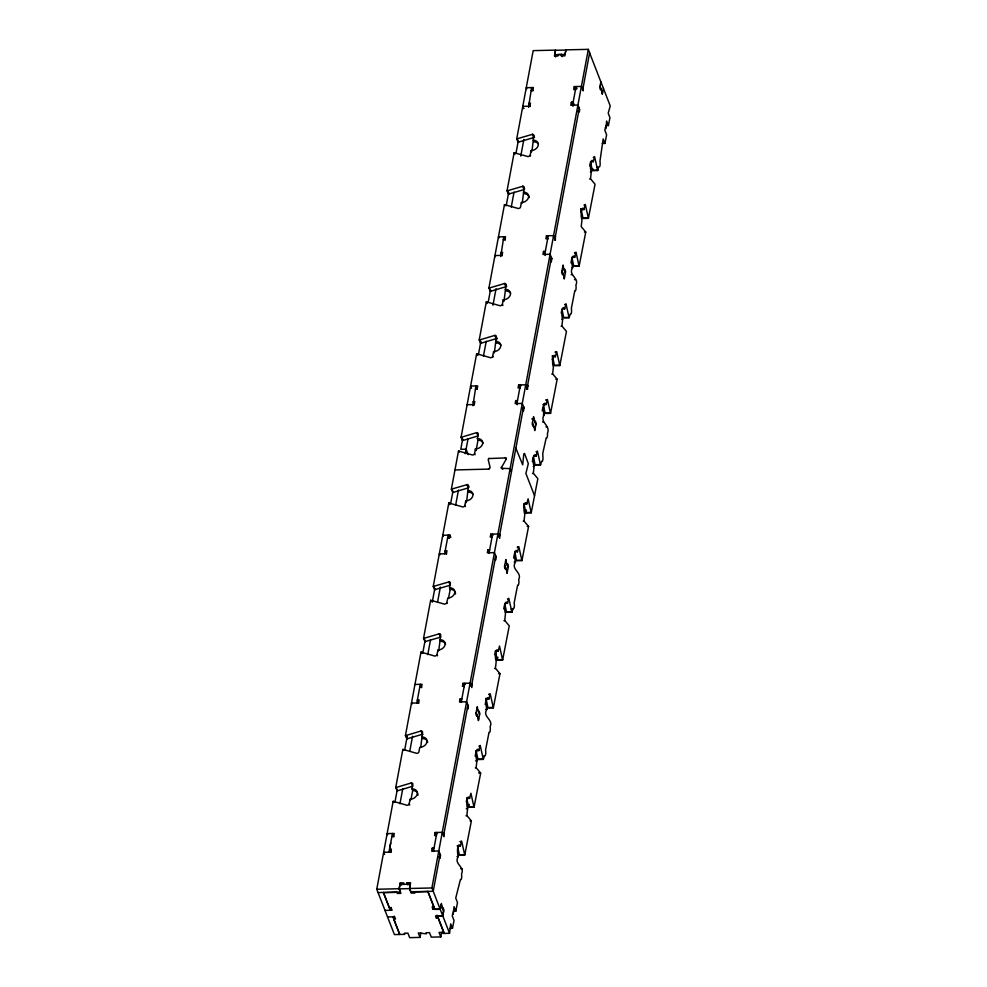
<?xml version="1.0" encoding="UTF-8"?>
<svg xmlns="http://www.w3.org/2000/svg" width="987" height="987" viewBox="0 0 987 987"><rect width="100%" height="100%" fill="white"/><g stroke="black" fill="none" stroke-linecap="round" stroke-linejoin="round"><path stroke-width="1.48" d="M501.569 467.357L506.047 459.473L505.776 457.919L488.775 458.56M506.171 459.128L506.01 458.153A1.838 1.419 -22 0 0 505.097 457.623M385.016 910.433L376.75 889.25L393.147 801.382A1.851 1.419 -22 0 1 393.64 801.432L407.162 805.306A1.863 1.431 -22 0 0 408.507 804.837L408.778 804.59A1.814 1.394 -22 0 0 409.223 803.763L410.061 799.297A6.453 4.96 -22 0 0 417.267 793.918A6.453 4.96 -22 0 0 412.035 788.872L412.837 784.381A1.801 1.394 -22 0 0 412.702 783.567L412.517 783.333A1.863 1.431 -22 0 0 411.345 782.925L396.243 787.466A1.826 1.406 -22 0 1 395.725 787.54L397.058 790.834A1.826 1.406 -22 0 0 397.576 790.76L412.677 786.232M395.725 787.54L402.832 749.454A1.814 1.394 -22 0 1 403.202 749.478L416.859 753.365A1.863 1.431 -22 0 0 418.192 752.896L418.476 752.662A1.801 1.394 -22 0 0 418.907 751.835L419.746 747.356A6.453 4.96 -22 0 0 426.952 741.977A6.453 4.96 -22 0 0 421.72 736.944M422.991 734.39A1.863 1.431 -22 0 0 422.362 734.291L406.878 738.893L405.41 735.599L420.968 652.197A1.814 1.394 -22 0 1 421.35 652.222L434.996 656.121L436.612 655.405A1.801 1.394 -22 0 0 437.056 654.591L437.883 650.112L438.216 650.939M440.819 637.059L425.015 641.649L423.546 638.355L430.653 600.269L444.681 604.18L446.297 603.476A1.801 1.394 -22 0 0 446.741 602.65L447.74 598.591M450.504 585.131L434.699 589.72L433.244 586.414L448.801 503.012L462.817 506.936A1.863 1.431 -22 0 0 464.161 506.467L464.433 506.22A1.801 1.394 -22 0 0 464.877 505.406L465.716 500.927A6.453 4.96 -22 0 0 472.909 495.548A6.453 4.96 -22 0 0 467.69 490.502M468.332 487.862L453.107 492.427A1.826 1.406 -22 0 1 452.712 492.476L451.38 489.17L458.486 451.084A1.851 1.419 -22 0 1 458.98 451.133L472.514 455.007A1.863 1.431 -22 0 0 473.846 454.538L474.118 454.291A1.814 1.394 -22 0 0 474.562 453.465L475.401 448.999A6.453 4.96 -22 0 0 481.755 445.618A6.453 4.96 -22 0 0 482.594 443.632A6.453 4.96 -22 0 0 477.387 438.573L478.177 434.083A1.801 1.394 -22 0 0 478.041 433.268L477.856 433.034A1.863 1.431 -22 0 0 476.684 432.627L461.583 437.167A1.826 1.406 -22 0 1 461.065 437.241L462.397 440.535A1.826 1.406 -22 0 0 462.915 440.461L478.016 435.933M461.065 437.241L476.622 353.839A1.814 1.394 -22 0 1 477.005 353.864L490.65 357.75A1.863 1.431 -22 0 0 491.995 357.282L492.266 357.047A1.801 1.394 -22 0 0 492.71 356.221L493.537 351.742L494.043 352.988M497.09 338.899A1.863 1.431 -22 0 0 496.153 338.677L481.064 343.217A1.863 1.431 -22 0 1 480.533 343.291L479.201 339.984L486.307 301.899A1.814 1.394 -22 0 1 486.69 301.923L500.335 305.822L501.951 305.106A1.801 1.394 -22 0 0 502.395 304.28L503.222 299.814A6.465 4.972 -22 0 0 508.836 297.371A6.453 4.96 -22 0 0 509.921 291.572A6.465 4.972 -22 0 0 505.184 289.401M505.837 286.748L490.354 291.35L488.898 288.056L504.456 204.654L518.471 208.565L520.087 207.862A1.801 1.394 -22 0 0 520.531 207.036L521.37 202.557A6.453 4.96 -22 0 0 528.563 197.19A6.453 4.96 -22 0 0 523.357 192.144M524.307 189.516L508.49 194.106L507.034 190.812L514.141 152.714L528.168 156.637L529.785 155.921A1.801 1.394 -22 0 0 530.216 155.107L531.055 150.629L531.549 151.862M533.671 137.563L518.446 142.128A1.826 1.406 -22 0 1 518.052 142.177L516.719 138.871L533.177 50.633L555.558 50.115L554.447 56.086L558 56L558.284 54.507L561.541 54.433L562.43 56.629M394.899 802.431L397.132 790.427M404.695 749.91L407.212 736.401M422.72 653.258L424.965 641.242M432.244 602.218L434.761 588.708M450.603 503.802L452.86 491.686M462.681 438.993L460.769 449.307L466.098 449.184L468.245 454.649M478.374 354.888L480.891 341.379M488.17 302.355L490.416 290.351M506.208 205.703L508.724 192.194M516.004 153.17L518.237 141.166M388.989 852.151L392.468 833.509L393.801 836.816M416.81 702.978L420.289 684.324L421.622 687.631M444.643 553.793L448.123 535.139L449.455 538.446M389.853 847.5L390.729 842.836M443.225 536.373L442.781 535.262L449.899 535.102L449.344 538.075L447.555 538.125M391.395 849.647L390.877 852.472L389.544 849.165L391.321 849.128L390.766 852.114L383.647 852.287L384.535 854.483L383.647 852.274M399.945 803.813L402.745 788.81M409.753 751.28L412.554 736.277M427.778 654.628L430.579 639.625M437.574 602.095L440.375 587.092M455.649 505.184L458.474 490.058M465.247 453.724L468.023 438.87M483.433 356.258L486.233 341.255M492.957 305.23L496.029 288.722M511.266 207.073L514.054 192.07M520.778 156.045L523.863 139.537M438.833 650.273L440.671 635.196A1.801 1.394 -22 0 0 440.535 634.382L440.35 634.147A1.863 1.431 -22 0 0 439.486 633.765M455.5 594.026A6.502 4.997 -22 0 0 450.183 589.375L449.517 587.734L450.356 583.255A1.801 1.394 -22 0 0 450.22 582.453L450.035 582.219A1.863 1.431 -22 0 0 449.171 581.824L433.638 586.377A1.888 1.443 -22 0 1 433.244 586.426M494.487 351.903L496.325 336.826A1.801 1.394 -22 0 0 496.19 336.024L496.005 335.79A1.863 1.431 -22 0 0 494.82 335.383L479.731 339.91A1.777 1.369 -22 0 1 479.337 339.984L479.201 339.984M532.005 150.789L533.831 135.712A1.801 1.394 -22 0 0 533.696 134.898L533.511 134.664A1.863 1.431 -22 0 0 532.659 134.281L516.855 138.859M410.999 799.458L412.677 790.501L412.011 788.847M420.696 747.517L422.535 732.44A1.801 1.394 -22 0 0 422.387 731.638L422.202 731.404A1.863 1.431 -22 0 0 421.03 730.997L405.805 735.562A1.888 1.443 -22 0 1 405.41 735.599M448.517 598.332L450.183 589.387M466.654 501.088L468.492 486.011A1.801 1.394 -22 0 0 468.356 485.197L468.171 484.975A1.863 1.431 -22 0 0 467.32 484.58L451.38 489.17M477.35 438.549L478.016 440.202L476.067 450.64L475.401 448.999M504.172 299.974L506.01 284.898A1.801 1.394 -22 0 0 505.875 284.083L505.689 283.849A1.863 1.431 -22 0 0 504.826 283.466L489.281 288.007A1.888 1.443 -22 0 1 488.898 288.056M522.308 202.717L524.146 187.641A1.801 1.394 -22 0 0 524.011 186.839L523.826 186.605A1.863 1.431 -22 0 0 522.974 186.21L507.429 190.762A1.888 1.443 -22 0 1 507.034 190.812M378.083 892.593L400.463 892.026L399.13 888.732L400.216 882.933L403.769 882.847L403.498 884.34M406.755 884.266L407.026 882.773L410.592 882.686L409.506 888.485L410.839 891.792L433.219 891.261L440.214 909.298L434.885 909.422L427.877 891.421M561.541 54.433L561.27 55.926L564.823 55.84L565.933 49.868L588.314 49.35L589.646 52.656L582.737 89.731M434.009 848.129L432.232 848.166L431.677 851.152L438.783 850.991L440.56 855.396L440.005 858.382L439.56 857.284L438.228 857.308M444.15 832.67L444.039 836.754L442.262 832.337L435.144 832.51L434.588 835.495L436.365 835.446M461.83 698.944L460.053 698.993L459.498 701.967L466.617 701.806L468.393 706.211L467.838 709.197L467.394 708.098M471.983 683.485L471.872 687.569L470.096 683.164L462.977 683.325L462.422 686.31L464.198 686.273M489.663 549.759L487.886 549.808L487.331 552.794L494.438 552.621L496.214 557.026L495.659 560.011L495.215 558.913M499.804 534.3L499.693 538.384L497.917 533.979L490.798 534.14L490.243 537.125L492.019 537.088M517.484 400.586L515.707 400.623L515.152 403.609L522.271 403.436L524.048 407.841L523.492 410.826L522.592 410.851M526.626 389.223L527.527 389.199L525.75 384.794L518.631 384.955L518.076 387.94L519.853 387.903M545.317 251.401L543.541 251.438L542.973 254.424L550.092 254.264L551.869 258.656L551.314 261.641L550.425 261.666M554.46 240.038L555.348 240.014L553.571 235.609L546.453 235.782L545.897 238.755L547.674 238.718M574.027 104.412L573.139 102.216L571.362 102.253L570.807 105.239L577.926 105.078L579.702 109.471C579.11 113.271 579.776 111.679 577.358 111.395M583.292 86.745L583.181 90.829L581.405 86.424L574.286 86.597L573.731 89.583L575.507 89.533M433.453 851.115L436.933 832.473L437.377 833.571M461.274 701.93L464.754 683.288L465.198 684.386M489.108 552.745L492.587 534.103L493.031 535.201M516.929 403.572L520.408 384.918L520.852 386.028M544.762 254.387L548.241 235.733M572.583 105.202L576.063 86.548L576.951 88.756M440.116 854.286L433.219 891.298L431.887 887.967L588.314 49.35M443.595 835.644L467.949 705.113M471.428 686.458L495.77 555.928M499.249 537.273L523.603 406.743M527.083 388.101L551.425 257.558M554.904 238.916L579.258 108.373L578.814 107.275M527.527 389.199L527.638 385.115M555.348 240.014L555.459 235.93M554.657 54.704L555.508 50.288L565.884 50.041L565.033 54.458L554.657 54.704L555.533 56.962M390.926 907.374L390.358 910.31L383.412 892.458M399.167 888.868L400.031 884.451L410.395 884.204L409.543 888.621L411.295 893.124L414.861 893.05L414.417 891.915L427.902 891.606L433.898 906.979L432.121 907.016L432.997 909.274L440.116 909.113L442.682 915.677L435.563 915.85L436.439 918.095L438.216 918.058L444.212 933.431L437.438 916.01L442.781 915.887L449.554 933.307L443.027 933.455L442.583 932.333L439.03 932.419L440.794 936.922L431.27 937.144L429.518 932.641L425.965 932.727L426.396 933.85L418.278 932.9L420.043 937.403L409.667 937.65L407.902 933.147L404.349 933.221L404.793 934.356L394.418 934.59L384.979 910.396L392.086 910.236L391.21 907.978L389.433 908.015L383.437 892.643L396.922 892.334L397.366 893.457L400.919 893.371L399.167 888.868L409.543 888.621M392.912 916.898L399.747 934.467L393.751 919.094L394.331 916.146M420.043 937.403L420.894 932.986M432.997 909.274L433.577 906.325M436.439 918.095L437.007 915.159M477.017 714.835L476.733 716.303L475.857 714.057L477.289 706.692L477.881 710.418M505.615 567.611L505.332 569.092L504.443 566.834L505.875 559.469L506.467 563.195M533.35 424.817L533.066 426.285L532.19 424.04L533.609 416.674L534.201 420.4M562.8 273.177L562.516 274.657L561.64 272.4L563.071 265.034L563.663 268.76M440.214 909.298L441.362 903.413L442.756 909.2L443.04 907.732L443.916 909.989L442.781 915.887M589.609 52.879L600.849 81.798L599.701 87.695L600.589 89.94L600.873 88.472M477.819 716.895L478.411 720.621L479.842 713.268L478.966 711.01L478.683 712.478M506.417 569.684L507.01 573.41L508.441 566.044L507.565 563.787L507.281 565.267M534.152 426.877L534.744 430.603L536.175 423.25L535.299 420.993L535.016 422.461M563.602 275.25L564.194 278.976L565.625 271.61L564.749 269.352L564.465 270.833M601.675 90.533L602.267 94.258L603.415 88.361L600.849 81.798M442.682 915.677L443.533 911.26L440.967 904.697M466.271 801.888L466.95 798.458A6.49 1.826 88.7 0 0 466.802 798.125M475.166 756.128L475.968 752.008M485.185 704.558L486.246 699.067A6.49 1.826 88.7 0 0 486.11 698.722M494.869 654.677L495.536 651.235A6.49 1.826 88.7 0 0 495.4 650.902L497.3 660.13L502.63 660.007L509.267 625.857L504.715 620.453L505.492 613.667A6.49 1.826 88.7 0 1 504.962 604.562A6.49 1.826 88.7 0 1 507.491 603.353L508.786 598.221L511.92 612.187L506.59 612.31L505.11 605.327M503.765 608.917L504.604 604.562M513.647 558.025L514.844 551.844A6.49 1.826 88.7 0 0 514.696 551.511M523.603 506.775L524.134 504.024L526.799 503.962L528.094 498.817L531.228 512.796L525.886 512.919L523.961 503.728M532.351 461.694L533.202 457.351M542.233 410.814L542.899 407.372M552.189 359.552L552.732 356.8A6.49 1.826 88.7 0 0 552.264 355.925M561.208 313.101L561.788 310.128M570.967 262.9L571.806 258.557M580.788 212.341L581.318 209.589A6.49 1.826 88.7 0 0 580.862 208.701M589.807 165.878L590.608 161.757L593.273 161.695L594.569 156.563L597.703 170.529L592.36 170.652L590.88 163.669M440.794 936.922L441.645 932.505M457.388 845.538L459.387 855.087L464.754 855.05L461.62 841.072L460.324 846.217A6.49 1.826 88.7 0 0 457.783 847.426A6.49 1.826 88.7 0 0 458.326 856.519C453.193 864.032 465.321 866.672 461.521 873.964A3.714 1.049 88.7 0 1 461.558 878.233A3.714 1.049 88.7 0 1 460.435 879.516L455.735 898.071L457.487 902.587L455.821 911.174L453.156 911.235M466.765 798.162L468.677 807.267L474.044 807.23L470.91 793.252L469.615 798.397A6.49 1.826 88.7 0 0 467.073 799.606A6.49 1.826 88.7 0 0 467.616 808.698L466.826 815.484L471.379 820.9L464.754 855.05M476.104 750.564L477.992 759.534L483.322 759.41L480.2 745.432L478.905 750.576A6.49 1.826 88.7 0 0 476.363 751.786A6.49 1.826 88.7 0 0 476.894 760.878L476.116 767.664L480.669 773.08L474.044 807.23M485.986 698.327L488.01 707.963L493.34 707.827L490.218 693.861L488.923 698.993A6.49 1.826 88.7 0 0 486.381 700.215A6.49 1.826 88.7 0 0 486.912 709.308C481.779 716.809 493.907 719.461 490.107 726.74A3.714 1.049 88.7 0 1 490.157 731.022A3.714 1.049 88.7 0 1 489.034 732.292L485.567 750.12A3.714 1.049 88.7 0 1 485.616 754.389A3.714 1.049 88.7 0 1 484.494 755.672L483.322 759.41M493.34 707.827L499.977 673.677L495.425 668.273L496.202 661.487A6.49 1.826 88.7 0 1 495.671 652.382A6.49 1.826 88.7 0 1 498.201 651.173L499.496 646.041L502.63 660.007M517.509 551.782L514.844 551.844L516.596 560.739L521.938 560.616L518.804 546.638L517.509 551.782A6.49 1.826 88.7 0 0 514.98 552.991A6.49 1.826 88.7 0 0 515.51 562.084C510.378 569.598 522.505 572.238 518.706 579.529A3.714 1.049 88.7 0 1 518.755 583.798A3.714 1.049 88.7 0 1 517.62 585.081L514.165 602.897A3.714 1.049 88.7 0 1 514.215 607.178A3.714 1.049 88.7 0 1 513.08 608.448L511.92 612.187M533.696 458.104L535.176 465.099L540.518 464.976L537.384 450.997L536.089 456.142A6.49 1.826 88.7 0 0 533.548 457.351A6.49 1.826 88.7 0 0 534.09 466.444L533.313 473.229L537.866 478.646L531.228 512.796M543.306 404.547L545.169 413.442L550.536 413.393L547.403 399.427L546.107 404.559A6.49 1.826 88.7 0 0 543.566 405.768A6.49 1.826 88.7 0 0 544.108 414.873C539.334 422.991 550.993 425.039 547.452 433.318A3.714 1.049 88.7 0 1 547.254 437.007A3.714 1.049 88.7 0 1 546.218 437.858L542.739 453.539L542.912 456.685A3.714 1.049 88.7 0 1 542.714 460.374A3.714 1.049 88.7 0 1 541.678 461.225L540.518 464.976M550.536 413.393L557.161 379.242L552.609 373.839L553.399 367.053A6.49 1.826 88.7 0 1 552.856 357.948A6.49 1.826 88.7 0 1 555.397 356.739L556.693 351.606L559.814 365.572L554.484 365.696L552.461 356.073M562.195 310.424L563.774 317.876L569.104 317.752L565.983 303.786L564.687 308.919A6.49 1.826 88.7 0 0 562.146 310.128A6.49 1.826 88.7 0 0 562.676 319.233L561.899 326.018L566.452 331.422L559.814 365.572M571.905 257.336L573.792 266.305L579.122 266.182L576.001 252.203L574.705 257.348A6.49 1.826 88.7 0 0 572.164 258.557A6.49 1.826 88.7 0 0 572.694 267.65C567.562 275.151 579.69 277.803 575.89 285.095A3.714 1.049 88.7 0 1 575.939 289.364A3.714 1.049 88.7 0 1 574.816 290.647L571.35 308.462A3.714 1.049 88.7 0 1 571.399 312.743A3.714 1.049 88.7 0 1 570.276 314.014L569.104 317.752M579.122 266.182L585.76 232.031L581.207 226.615L581.985 219.83A6.49 1.826 88.7 0 1 581.454 210.737A6.49 1.826 88.7 0 1 583.983 209.528L585.279 204.383L588.412 218.361L583.083 218.485L581.059 208.849M593.273 161.695A6.49 1.826 88.7 0 0 590.744 162.917A6.49 1.826 88.7 0 0 591.275 171.997L590.497 178.783L595.05 184.199L588.412 218.361M468.702 807.354L469.281 804.38M497.3 660.13L497.867 657.169M525.886 512.919L526.441 510.069M449.554 933.307L450.726 923.844L452.49 928.348L449.825 928.409M521.938 560.616L528.576 526.466L524.023 521.05L524.8 514.264A6.49 1.826 88.7 0 1 524.257 505.171A6.49 1.826 88.7 0 1 526.799 503.962M452.49 928.348L454.02 920.476L452.256 915.961L452.836 913.024L453.267 914.147L454.069 906.658L455.821 911.174M602.28 143.497L604.945 143.436L606.61 134.849L604.858 130.333L605.426 127.397L605.87 128.52L606.66 121.031L608.411 125.546L605.747 125.608M608.411 125.546L609.941 117.663L608.189 113.16L610.25 105.942L603.415 88.374M592.36 170.652L592.768 168.592M597.703 170.529L598.406 167.05L599.183 166.976A3.714 1.049 88.7 0 0 600.071 165.051A3.714 1.049 88.7 0 0 599.948 161.239L603.18 138.92L604.945 143.436M489.108 458.301A1.851 1.419 -22 0 0 488.257 459.88L490.144 467.542L488.491 469.121L454.97 469.948M439.486 633.765L423.941 638.305A1.888 1.443 -22 0 1 423.546 638.355M531.043 90.57L532.82 90.533L533.375 87.547L526.256 87.72L526.713 88.818M522.789 106.362L523.678 108.558L522.789 106.362L529.896 106.189L530.451 103.216L528.674 103.253L530.007 106.559M593.236 157.303L594.137 157.278M596.975 167.469L598.307 167.432M593.138 170.245L597.591 170.146M590.386 172.022L591.275 171.997M589.683 179.042L590.571 179.017M583.959 205.136L584.847 205.111M581.318 209.589L583.983 209.528M583.86 218.078L588.301 217.979M584.427 232.056L585.76 232.031M503.21 239.755L504.999 239.718L505.554 236.732L498.435 236.892L498.879 238.003M574.508 252.623L575.396 252.61M574.668 252.956L575.557 252.931M572.028 257.41L574.705 257.348M550.092 258.705L551.869 258.656M574.57 265.898L579.011 265.799M571.806 267.674L572.694 267.65M571.103 274.682L571.991 274.67M574.557 279.629L575.446 279.605M564.65 304.527L565.539 304.502M562.01 308.98L564.687 308.919M564.552 317.481L568.993 317.37M561.788 319.245L562.676 319.233M561.085 326.265L561.973 326.241M555.2 352.026L556.088 352.001M555.36 352.347L556.249 352.322M552.732 356.8L555.397 356.739M555.262 365.301L559.703 365.19M551.795 374.085L552.683 374.061M555.829 379.279L557.161 379.242M527.194 386.238L528.082 386.213M475.389 388.94L477.165 388.903L477.72 385.917L470.602 386.077L471.502 388.286M545.91 399.846L546.798 399.821M546.07 400.167L546.958 400.142M467.135 404.732L474.241 404.559L474.796 401.573L473.02 401.623L474.352 404.917M546.107 404.559L543.442 404.621A6.49 1.826 88.7 0 0 543.294 404.288M522.271 407.89L524.048 407.841M545.971 413.121L550.413 413.01M543.22 414.885L544.108 414.873M531.82 418.994L534.498 418.932M542.505 421.905L543.405 421.881M545.959 426.84L546.847 426.828M536.052 451.738L536.94 451.725M533.424 456.204L536.089 456.142M535.953 464.692L540.395 464.593M533.202 466.469L534.09 466.444M532.499 473.476L533.387 473.464M526.663 512.512L531.117 512.413M523.209 521.296L524.097 521.284M527.243 526.49L528.576 526.466M499.36 535.423L500.249 535.398M517.311 547.057L518.2 547.045M517.484 547.39L518.372 547.366M495.326 557.05L496.214 557.026M517.373 560.332L521.827 560.234M514.178 562.121L515.51 562.084M507.466 598.961L508.354 598.936M504.826 603.415L507.491 603.353M511.192 609.115L512.524 609.09M507.355 611.915L511.809 611.804M503.901 620.7L504.789 620.675M495.536 651.235L498.201 651.173M498.077 659.735L502.519 659.624M494.61 668.52L495.499 668.495M498.645 673.714L499.977 673.677M414.959 684.447L422.066 684.275L421.511 687.26L419.734 687.31M471.539 684.608L472.428 684.583M488.725 694.28L489.614 694.256M488.886 694.601L489.774 694.577M486.246 699.067L488.923 698.993M467.505 706.236L468.393 706.211M488.787 707.556L493.229 707.445M485.579 709.332L486.912 709.308M478.868 746.184L479.756 746.16M476.227 750.638L478.905 750.576M482.594 756.338L483.926 756.301M478.769 759.126L483.211 759.028M475.561 760.915L476.894 760.878M475.302 767.911L476.19 767.898M478.757 772.858L479.645 772.833M479.337 773.105L480.669 773.08M466.95 798.458L469.615 798.397M469.479 806.947L473.92 806.848M466.271 808.735L467.616 808.698M466.012 815.731L466.9 815.718M470.046 820.925L471.379 820.9M391.901 836.482L393.69 836.445L394.245 833.46L387.126 833.633L387.57 834.743M460.127 841.492L461.015 841.479M460.287 841.825L461.176 841.8M460.324 846.217L457.66 846.278A6.49 1.826 88.7 0 0 457.512 845.945M460.189 854.767L464.63 854.668M456.993 856.556L458.326 856.519M460.756 868.745L462.089 868.72M376.75 889.25L399.13 888.732M409.506 888.485L431.887 887.967M387.546 916.972L394.652 916.8L395.528 919.057L393.751 919.094M501.433 468.257L510.106 468.652L511.439 471.959M574.286 86.597L575.618 89.891M571.362 102.253L573.028 106.3M528.563 107.336L531.598 87.596L532.931 90.89M534.004 136.12L534.498 137.366M532.338 134.257L533.498 137.156M530.216 155.107L530.55 155.934M517.57 139.623L518.57 142.103M514.634 152.763L514.967 153.59M514.141 152.714L514.807 154.367M546.453 235.782L547.785 239.076M524.319 188.061L524.652 188.887M522.654 186.198L523.813 189.085M550.869 260.543L551.314 261.641M543.541 251.438L545.206 255.485M521.37 202.557L521.704 203.384M507.886 191.552L508.885 194.032M504.949 204.704L505.282 205.53M504.456 204.654L504.789 205.481M502.186 255.732L500.853 252.438L502.63 252.388L502.075 255.374L494.956 255.547L495.4 256.645M500.742 256.521L503.777 236.781L505.11 240.075M506.171 285.305L506.676 286.551M504.505 283.442L505.677 286.329M503.222 299.814L503.888 301.467M502.395 304.28L502.889 305.526M489.749 288.809L490.749 291.276M486.813 301.948L487.146 302.775M486.307 301.899L486.973 303.552M518.631 384.955L519.964 388.261M496.486 337.246L496.992 338.479M494.82 335.383L495.992 338.27M523.048 409.728L523.492 410.826M515.707 400.623L517.373 404.67M492.71 356.221L493.044 357.047M480.064 340.737L481.064 343.217M515.868 448.221L522.703 464.84L523.801 453.897L524.553 453.465L528.316 463.643L525.886 473.464L534.547 495.721M477.116 353.889L477.449 354.715M476.622 353.839L477.289 355.493M502.914 469.244L502.741 468.825A1.851 1.419 -22 0 1 501.408 466.95M472.909 405.706L475.944 385.966L477.276 389.26M476.684 432.627L477.844 435.514M474.562 453.465L475.068 454.711M461.916 437.994L462.915 440.461M458.98 451.133L459.313 451.96M458.486 451.084L458.819 451.91M490.798 534.14L492.131 537.446M468.665 486.431L468.998 487.245M466.999 484.568L468.159 487.455M487.886 549.808L489.219 553.102M465.716 500.927L466.382 502.58M464.877 505.406L465.383 506.639M452.231 489.922L453.23 492.402M449.295 503.074L449.628 503.901M448.801 503.012L449.467 504.665M449.899 535.102L450.788 537.298M446.531 554.102L445.199 550.795L446.975 550.758L446.42 553.744L439.301 553.917L439.746 555.015M448.851 581.812L450.023 584.699M446.741 602.65L447.074 603.476M434.095 587.166L435.094 589.646M430.653 600.269L430.986 601.095M462.977 683.325L464.309 686.631M439.166 633.74L440.338 636.64M460.053 698.993L461.385 702.288M437.056 654.591L437.549 655.824M424.41 639.107L425.409 641.587M421.461 652.247L421.794 653.073M420.968 652.197L421.301 653.024M418.698 703.287L417.365 699.98L419.142 699.943L418.587 702.929L411.48 703.102L411.924 704.2M421.03 730.997L422.189 733.884M406.262 736.351L407.261 738.831M403.325 749.503L403.658 750.33M402.832 749.454L403.165 750.28M435.144 832.51L436.476 835.816M411.345 782.925L412.504 785.812M432.232 848.166L433.564 851.473M410.061 799.297L410.395 800.124M409.223 803.763L409.728 805.01M396.577 788.292L397.576 790.76M393.64 801.432L393.973 802.258M393.147 801.382L393.48 802.209M407.026 882.773L407.915 884.981M400.216 882.933L401.104 885.142M599.997 86.214L602.551 92.778M562.775 266.515L565.341 273.078M561.924 270.931L564.49 277.495M533.325 418.143L535.892 424.718M532.474 422.559L535.028 429.135M505.591 560.949L508.157 567.513M504.739 565.366L507.293 571.929M476.992 708.16L479.559 714.736M476.141 712.577L478.707 719.153M468.332 492.143A6.502 4.997 -22 0 1 473.106 494.376M449.554 587.758A6.453 4.96 -22 0 1 454.773 592.805A6.453 4.96 -22 0 1 447.629 598.134M439.857 639.687A6.453 4.96 -22 0 1 445.088 644.733A6.453 4.96 -22 0 1 437.932 650.075M440.498 641.316A6.502 4.997 -22 0 1 445.63 644.326M422.35 738.56A6.502 4.997 -22 0 1 427.667 742.372M412.677 790.501A6.477 4.972 -22 0 1 415.515 791.068M489.614 468.541A1.851 1.431 -22 0 1 488.491 469.121M415.527 791.068A6.49 4.984 -22 0 1 417.982 795.152M533.042 140.203A6.453 4.96 -22 0 1 538.26 145.249A6.453 4.96 -22 0 1 531.105 150.592M533.671 141.832A6.502 4.997 -22 0 1 538.446 144.077M529.279 197.573A6.502 4.997 -22 0 0 528.748 196.018A6.514 5.009 -22 0 0 526.824 194.328A6.502 4.997 -22 0 0 523.974 193.76M505.837 291.017A6.477 4.984 -22 0 1 510.612 293.262M495.523 341.329A6.453 4.96 -22 0 1 500.742 346.375A6.453 4.96 -22 0 1 493.586 351.705M496.153 342.958A6.477 4.972 -22 0 1 500.915 345.191M478.016 440.202A6.477 4.972 -22 0 1 483.124 443.188"/></g></svg>
